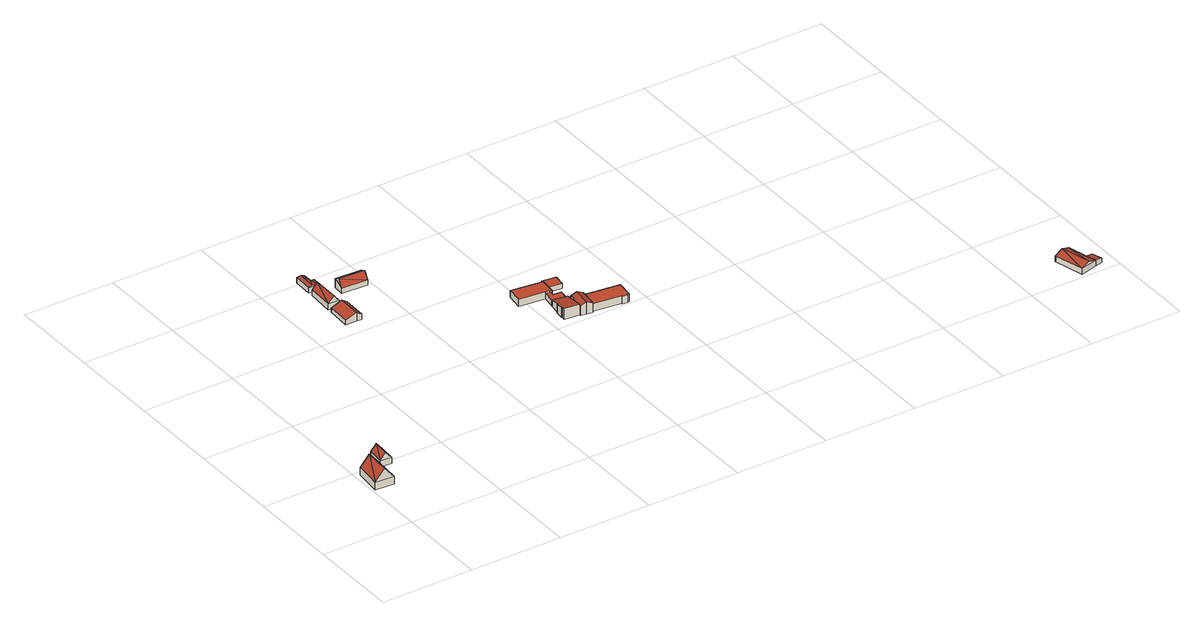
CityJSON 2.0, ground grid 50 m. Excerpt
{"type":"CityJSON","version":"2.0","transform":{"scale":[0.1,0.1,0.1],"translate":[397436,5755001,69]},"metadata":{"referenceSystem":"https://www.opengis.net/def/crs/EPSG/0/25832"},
"CityObjects":{
"building1":{"type":"Building","attributes":{"Gemeindeschluessel":"05515000","Geometrietyp2DReferenz":"3000","function":"31001_1000","roofType":"3100","measuredHeight":10.24},"address":[{"country":"Germany","locality":"Münster","thoroughfareNumber":"158","thoroughfareName":"Bösenseller Straße"}],"geometry":[{"type":"Solid","lod":"2","boundaries":[[[[0,1,2,3]],[[4,5,1,0]],[[6,7,5,4]],[[3,2,7,6]],[[0,8,4]],[[6,9,3]],[[8,0,3]],[[3,9,8]],[[4,8,9]],[[9,6,4]],[[1,5,7,2]]]],"semantics":{"surfaces":[{"type":"WallSurface"},{"type":"RoofSurface"},{"type":"GroundSurface"}],"values":[[0,0,0,0,0,0,1,1,1,1,2]]}}]},
"building2":{"type":"Building","attributes":{"Gemeindeschluessel":"05515000","Geometrietyp2DReferenz":"3000","function":"31001_2460","roofType":"3100","measuredHeight":7},"geometry":[{"type":"Solid","lod":"2","boundaries":[[[[10,11,12,13]],[[14,15,11,10]],[[16,17,15,14]],[[13,12,17,16]],[[10,18,14]],[[16,19,13]],[[18,10,13]],[[13,19,18]],[[14,18,19]],[[19,16,14]],[[11,15,17,12]]]],"semantics":{"surfaces":[{"type":"WallSurface"},{"type":"RoofSurface"},{"type":"GroundSurface"}],"values":[[0,0,0,0,0,0,1,1,1,1,2]]}}]},
"building3":{"type":"Building","attributes":{"Gemeindeschluessel":"05515000","Geometrietyp2DReferenz":"3000","function":"31001_2460","roofType":"2100","measuredHeight":4.87},"geometry":[{"type":"Solid","lod":"2","boundaries":[[[[20,21,22,23]],[[24,25,21,20]],[[26,27,25,24]],[[23,22,27,26]],[[24,20,23,26]],[[21,25,27,22]]]],"semantics":{"surfaces":[{"type":"WallSurface"},{"type":"RoofSurface"},{"type":"GroundSurface"}],"values":[[0,0,0,0,1,2]]}}]},
"building4":{"type":"Building","attributes":{"Gemeindeschluessel":"05515000","Geometrietyp2DReferenz":"3000","function":"51009_1610","roofType":"2100","measuredHeight":4.7},"geometry":[{"type":"Solid","lod":"2","boundaries":[[[[28,25,29,30]],[[31,21,25,28]],[[32,33,21,31]],[[30,29,33,32]],[[31,28,30,32]],[[25,21,33,29]]]],"semantics":{"surfaces":[{"type":"WallSurface"},{"type":"RoofSurface"},{"type":"GroundSurface"}],"values":[[0,0,0,0,1,2]]}}]},
"building5":{"type":"Building","attributes":{"Gemeindeschluessel":"05515000","Geometrietyp2DReferenz":"3000","function":"31001_1000","roofType":"3100","measuredHeight":6.8},"address":[{"country":"Germany","locality":"Münster","thoroughfareNumber":"148","thoroughfareName":"Bösenseller Straße"}],"geometry":[{"type":"Solid","lod":"2","boundaries":[[[[34,35,36,37]],[[38,39,35,34]],[[40,41,39,38]],[[37,36,41,40]],[[34,42,38]],[[40,43,37]],[[42,34,37]],[[37,43,42]],[[38,42,43]],[[43,40,38]],[[35,39,41,36]]]],"semantics":{"surfaces":[{"type":"WallSurface"},{"type":"RoofSurface"},{"type":"GroundSurface"}],"values":[[0,0,0,0,0,0,1,1,1,1,2]]}}]},
"building6":{"type":"Building","attributes":{"Gemeindeschluessel":"05515000","Geometrietyp2DReferenz":"3000","function":"31001_2460","roofType":"5000","measuredHeight":3.41},"geometry":[{"type":"Solid","lod":"2","boundaries":[[[[44,45,46,47]],[[48,49,45,44]],[[50,51,49,48]],[[52,53,51,50]],[[54,55,53,52]],[[47,46,55,54]],[[56,47,54,57]],[[56,48,44]],[[52,50,48]],[[57,52,48]],[[48,56,57]],[[47,56,44]],[[52,57,54]],[[45,49,51,53,55,46]]]],"semantics":{"surfaces":[{"type":"WallSurface"},{"type":"RoofSurface"},{"type":"GroundSurface"}],"values":[[0,0,0,0,0,0,1,1,1,1,1,0,0,2]]}}]},
"building7":{"type":"Building","attributes":{"Gemeindeschluessel":"05515000","Geometrietyp2DReferenz":"3000","function":"31001_1000","roofType":"3100","measuredHeight":6.33},"address":[{"country":"Germany","locality":"Münster","thoroughfareNumber":"146","thoroughfareName":"Bösenseller Straße"}],"geometry":[{"type":"Solid","lod":"2","boundaries":[[[[58,59,60,61]],[[62,63,59,58]],[[64,65,63,62]],[[61,60,65,64]],[[58,66,62]],[[64,67,61]],[[66,58,61]],[[61,67,66]],[[62,66,67]],[[67,64,62]],[[59,63,65,60]]]],"semantics":{"surfaces":[{"type":"WallSurface"},{"type":"RoofSurface"},{"type":"GroundSurface"}],"values":[[0,0,0,0,0,0,1,1,1,1,2]]}}]},
"building8":{"type":"Building","attributes":{"Gemeindeschluessel":"05515000","Geometrietyp2DReferenz":"3000","function":"31001_2460","roofType":"1000","measuredHeight":3.68},"geometry":[{"type":"Solid","lod":"2","boundaries":[[[[68,69,70,71]],[[72,73,69,68]],[[74,75,73,72]],[[76,77,75,74]],[[78,79,77,76]],[[80,81,79,78]],[[71,70,81,80]],[[78,76,74,72,68,71,80]],[[69,73,75,77,79,81,70]]]],"semantics":{"surfaces":[{"type":"WallSurface"},{"type":"RoofSurface"},{"type":"GroundSurface"}],"values":[[0,0,0,0,0,0,0,1,2]]}}]},
"building9":{"type":"Building","attributes":{"Gemeindeschluessel":"05515000","Geometrietyp2DReferenz":"3000","function":"31001_2460","roofType":"1000","measuredHeight":2.8},"geometry":[{"type":"Solid","lod":"2","boundaries":[[[[82,83,84,85]],[[86,87,83,82]],[[88,89,87,86]],[[90,91,89,88]],[[85,84,91,90]],[[88,86,82,85,90]],[[83,87,89,91,84]]]],"semantics":{"surfaces":[{"type":"WallSurface"},{"type":"RoofSurface"},{"type":"GroundSurface"}],"values":[[0,0,0,0,0,1,2]]}}]},
"building10":{"type":"Building","attributes":{"Gemeindeschluessel":"05515000","Geometrietyp2DReferenz":"3000","function":"31001_1000"},"address":[{"country":"Germany","locality":"Münster","thoroughfareNumber":"152","thoroughfareName":"Bösenseller Straße"}],"children":["building10-1","building10-2","building10-3","building10-4"]},
"building10-1":{"type":"BuildingPart","attributes":{"roofType":"3100","measuredHeight":6.82},"parents":["building10"],"geometry":[{"type":"Solid","lod":"2","boundaries":[[[[92,93,94]],[[95,96,92,94]],[[97,98,96,95]],[[99,100,98,97]],[[101,102,100,99]],[[103,104,105,106,107]],[[108,109,104,103]],[[110,111,112,109,108]],[[107,113,101,99,97,103]],[[95,94,110,108,103,97]],[[96,98,100,102,105,104,109,112,92]],[[113,107,106]],[[102,101,113,106,105]],[[93,111,110,94]],[[92,112,111,93]]]],"semantics":{"surfaces":[{"type":"WallSurface"},{"type":"RoofSurface"},{"type":"GroundSurface"},{"type":"ClosureSurface"}],"values":[[0,0,0,0,0,0,0,0,1,1,2,0,3,0,3]]}}]},
"building10-2":{"type":"BuildingPart","attributes":{"roofType":"1000","measuredHeight":3},"parents":["building10"],"geometry":[{"type":"Solid","lod":"2","boundaries":[[[[114,115,116,117]],[[118,119,115,114]],[[120,121,119,118]],[[122,123,121,120]],[[124,125,123,122]],[[120,118,114,117,124,122]],[[116,115,119,121,123,125]],[[125,124,117,116]]]],"semantics":{"surfaces":[{"type":"WallSurface"},{"type":"RoofSurface"},{"type":"GroundSurface"},{"type":"ClosureSurface"}],"values":[[0,0,0,0,0,1,2,3]]}}]},
"building10-3":{"type":"BuildingPart","attributes":{"roofType":"2100","measuredHeight":6.05},"parents":["building10"],"geometry":[{"type":"Solid","lod":"2","boundaries":[[[[125,124,126]],[[127,128,125,126]],[[129,130,128,127]],[[131,132,130,129]],[[106,105,132,131]],[[133,134,102,101,135]],[[136,137,134,133]],[[138,139,137,136]],[[140,141,139,138]],[[142,143,141,140]],[[144,145,143,142]],[[142,140,138,136,133,135,113,106,131,129,127,126,144]],[[128,130,132,105,102,134,137,139,141,143,145,116,125]],[[113,135,101]],[[105,106,113,101,102]],[[117,116,145,144,126,124]],[[125,116,117,124]]]],"semantics":{"surfaces":[{"type":"WallSurface"},{"type":"RoofSurface"},{"type":"GroundSurface"},{"type":"ClosureSurface"}],"values":[[0,0,0,0,0,0,0,0,0,0,0,1,2,0,3,0,3]]}}]},
"building10-4":{"type":"BuildingPart","attributes":{"roofType":"1000","measuredHeight":4.29},"parents":["building10"],"geometry":[{"type":"Solid","lod":"2","boundaries":[[[[146,147,112,111]],[[148,149,147,146]],[[150,151,149,148]],[[152,153,151,150]],[[154,155,153,152]],[[156,157,155,154]],[[93,92,157,156]],[[93,156,154,152,150,148,146,111]],[[147,149,151,153,155,157,92,112]],[[92,93,111,112]]]],"semantics":{"surfaces":[{"type":"WallSurface"},{"type":"RoofSurface"},{"type":"GroundSurface"},{"type":"ClosureSurface"}],"values":[[0,0,0,0,0,0,0,1,2,3]]}}]},
"building11":{"type":"Building","attributes":{"Gemeindeschluessel":"05515000","Geometrietyp2DReferenz":"3000","function":"31001_1000"},"address":[{"country":"Germany","locality":"Münster","thoroughfareNumber":"29","thoroughfareName":"Dalkamp"}],"children":["building11-1","building11-2"]},
"building11-1":{"type":"BuildingPart","attributes":{"roofType":"3100","measuredHeight":4.83},"parents":["building11"],"geometry":[{"type":"Solid","lod":"2","boundaries":[[[[158,159,160,161]],[[162,163,159,158]],[[164,165,166,167]],[[161,160,165,164]],[[168,169,164]],[[169,161,164]],[[167,162,158,168]],[[169,168,158]],[[168,164,167]],[[169,158,161]],[[159,163,166,165,160]],[[163,162,167,166]]]],"semantics":{"surfaces":[{"type":"WallSurface"},{"type":"RoofSurface"},{"type":"GroundSurface"},{"type":"ClosureSurface"}],"values":[[0,0,0,0,1,1,1,1,0,0,2,3]]}}]},
"building11-2":{"type":"BuildingPart","attributes":{"roofType":"2100","measuredHeight":3.21},"parents":["building11"],"geometry":[{"type":"Solid","lod":"2","boundaries":[[[[170,171,163,162,172]],[[173,174,171,170]],[[175,167,166,174,173]],[[173,170,172,175]],[[171,174,166,163]],[[167,175,172,162]],[[163,166,167,162]]]],"semantics":{"surfaces":[{"type":"WallSurface"},{"type":"RoofSurface"},{"type":"GroundSurface"},{"type":"ClosureSurface"}],"values":[[0,0,0,1,2,0,3]]}}]}
},
"vertices":[
[19,460,60],[19,460,18],[7,314,18],[7,314,60],[119,451,60],[119,451,18],[108,306,60],[108,306,18],[69,455,120],[58,310,120],
[147,561,48],[147,561,15],[140,470,15],[140,470,48],[208,556,48],[208,556,15],[201,465,48],[201,465,15],[178,559,85],[171,468,85],
[761,1711,59],[761,1711,11],[702,1713,11],[702,1713,34],[757,1581,59],[757,1581,11],[697,1583,34],[697,1583,11],
[757,1581,57],[784,1580,11],[784,1580,41],[761,1711,57],[789,1710,41],[789,1710,11],
[708,1881,43],[708,1881,10],[702,1735,10],[702,1735,43],[767,1878,43],[767,1878,10],[762,1732,43],[762,1732,10],[737,1879,78],[732,1733,78],
[751,2011,39],[751,2011,10],[710,2013,10],[710,2013,39],[750,1955,39],[750,1955,10],[769,1954,39],[769,1954,10],[767,1906,39],[767,1906,10],[707,1909,39],[707,1909,10],[732,2012,44],[728,1908,44],
[977,1868,62],[977,1868,12],[835,1875,12],[835,1875,62],[975,1810,39],[975,1810,12],[833,1817,39],[833,1817,12],[976,1839,75],[834,1846,75],
[1461,1268,44],[1461,1268,7],[1600,1252,7],[1600,1252,44],[1472,1356,44],[1472,1356,7],[1643,1333,44],[1643,1333,7],[1639,1287,44],[1639,1287,7],[1634,1246,44],[1634,1246,7],[1626,1247,44],[1626,1247,7],
[1643,1333,38],[1643,1333,10],[1639,1287,10],[1639,1287,38],[1645,1350,38],[1645,1350,10],[1721,1340,38],[1721,1340,10],[1713,1278,38],[1713,1278,10],
[1718,1034,9],[1718,1034,52],[1718,1034,62],[1717,1028,62],[1717,1028,9],[1685,1032,77],[1685,1032,9],[1653,1036,62],[1653,1036,9],[1654,1042,62],[1654,1042,9],[1698,1133,77],[1698,1133,9],[1666,1137,9],[1666,1137,49],[1666,1137,62],[1730,1129,62],[1730,1129,9],[1729,1123,62],[1729,1123,52],[1729,1123,9],[1658,1076,62],
[1600,1252,39],[1600,1252,9],[1591,1179,9],[1591,1179,39],[1626,1247,39],[1626,1247,9],[1623,1223,39],[1623,1223,9],[1668,1218,39],[1668,1218,9],[1662,1170,39],[1662,1170,9],
[1662,1170,42],[1672,1169,42],[1672,1169,9],[1670,1159,44],[1670,1159,9],[1669,1159,44],[1669,1159,9],[1573,1052,69],[1573,1052,9],[1654,1042,69],[1575,1071,65],[1575,1071,9],[1570,1072,65],[1570,1072,9],[1576,1116,56],[1576,1116,9],[1580,1115,56],[1580,1115,9],[1589,1180,42],[1589,1180,9],
[1921,1100,52],[1921,1100,9],[1910,1010,52],[1910,1010,9],[1901,1011,52],[1901,1011,9],[1900,1005,52],[1900,1005,9],[1871,1009,52],[1871,1009,9],[1872,1015,52],[1872,1015,9],
[3840,194,49],[3840,194,17],[3750,170,17],[3750,170,49],[3868,87,49],[3868,87,17],[3793,8,49],[3793,8,17],[3883,32,17],[3883,32,49],[3838,20,66],[3795,182,66],
[3909,98,41],[3909,98,17],[3868,87,50],[3924,42,41],[3924,42,17],[3883,32,50]
]}
